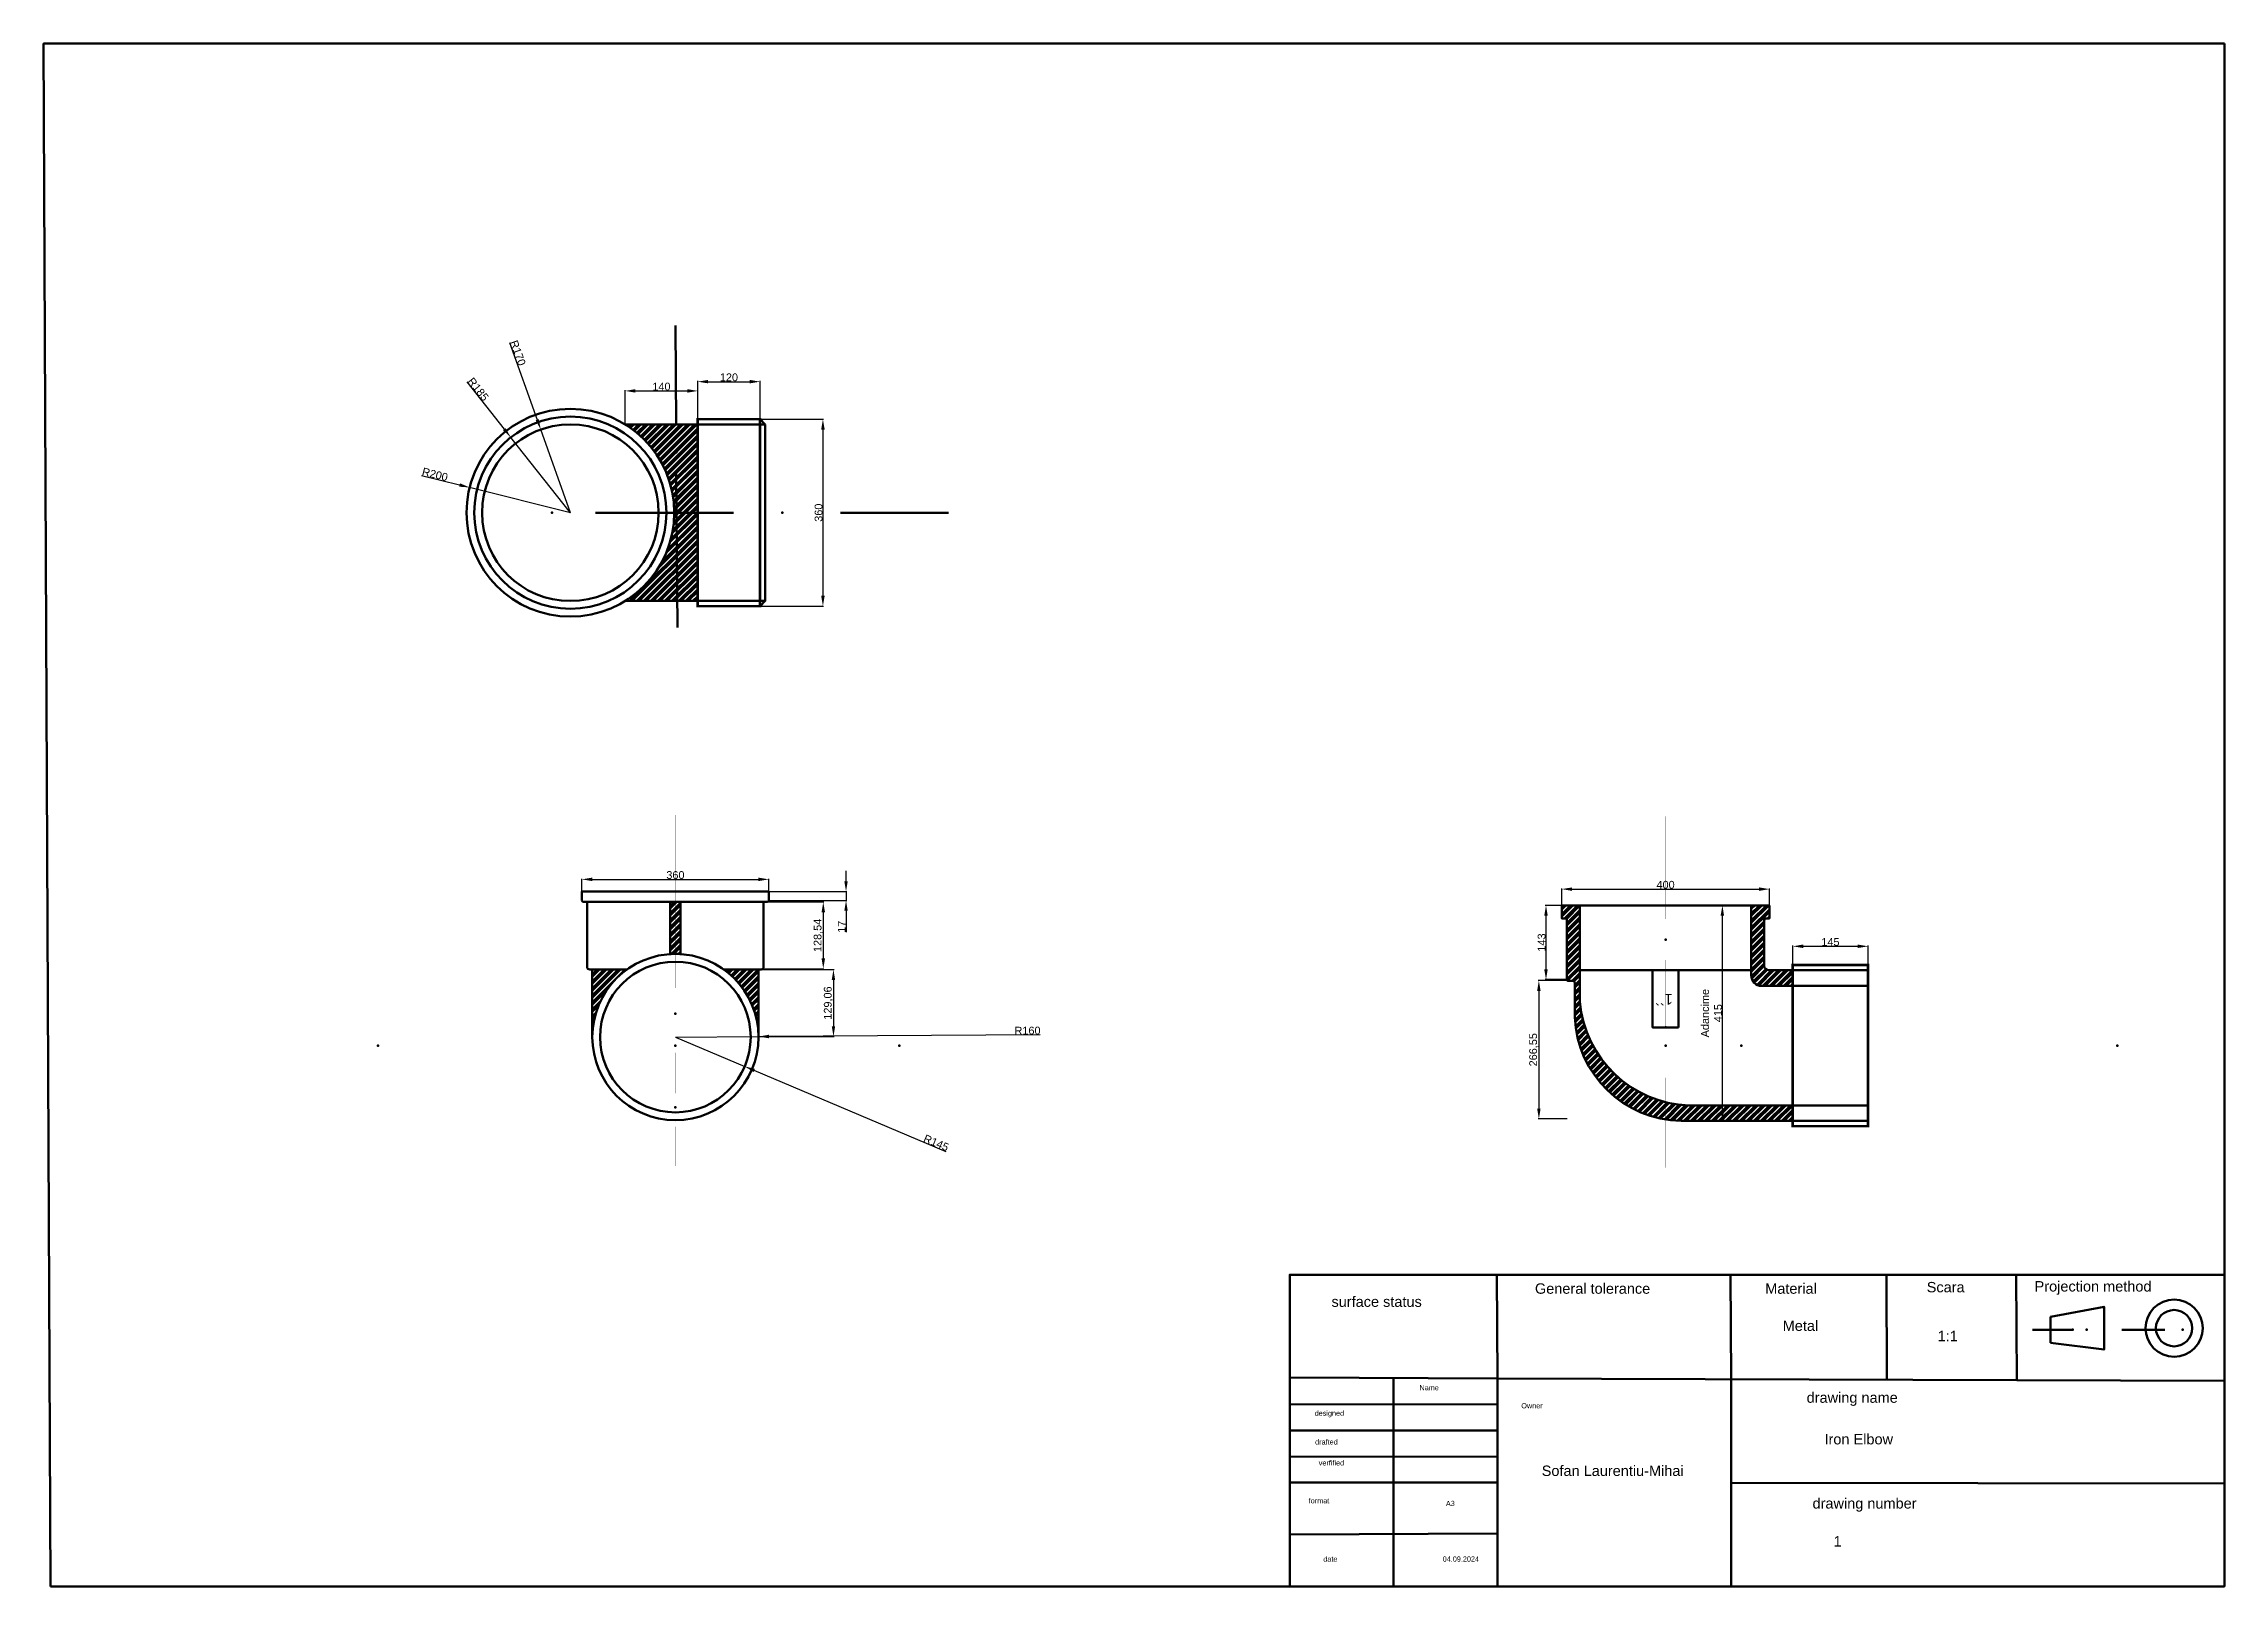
# Model space of a CAD drawing. Header units: millimetres. Extents: x -13 to 9587, y -2429 to 2970.
# Drawn here: x -13 to 4187, y 0 to 2970 of the extents above; entities that cross this region are included whole.
import ezdxf

# ---------------------------------------------------------------- set-up
doc = ezdxf.new("R2010")
doc.units = ezdxf.units.MM
doc.styles.get("Standard").update_dxf_attribs({"font": 'arial.ttf'})
doc.dimstyles.new('ISO-25', dxfattribs={"dimtxt": 15, "dimasz": 20, "dimexe": 1.25, "dimexo": 0.625, "dimtad": 1, "dimtxsty": 'Standard', "dimcen": 2.5, "dimadec": 0, "dimazin": 0, "dimtfac": 1, "dimtmove": 0, "dimatfit": 3, "dimfxl": 1, "dimarcsym": 0})

# ---------------------------------------------------------------- blocks, each defined once
blk = doc.blocks.new('*D1')
at = {"color": 0, "lineweight": -2, "transparency": 16777216}
for p, q in [((2910.3, 1311.6), (2910.3, 1343.5)), ((2930.3, 1342.3), (3290.3, 1342.3)), ((3310.3, 1311.6), (3310.3, 1343.5))]:
    blk.add_line(p, q, dxfattribs=at)
at = {"color": 0, "lineweight": 60, "transparency": 16777216}
for points in [[(2930.3, 1345.6), (2930.3, 1338.9), (2910.3, 1342.3)], [(3290.3, 1345.6), (3290.3, 1338.9), (3310.3, 1342.3)]]:
    blk.add_solid(points, dxfattribs=at)
at = {"layer": 'Defpoints', "color": 0, "lineweight": 60, "transparency": 16777216}
for p in [(2910.3, 1311), (3310.3, 1342.3), (3310.3, 1311)]:
    blk.add_point(p, dxfattribs=at)
at = {"color": 0, "lineweight": 60, "transparency": 16777216, "insert": (3110.3, 1350.6), "char_height": 15, "attachment_point": 5}
blk.add_mtext('400', dxfattribs=at)
blk = doc.blocks.new('*D2')
at = {"color": 0, "lineweight": -2, "transparency": 16777216}
for p, q in [((2909.7, 1311), (2878.7, 1311)), ((2880, 1291), (2880, 1188)), ((2919.7, 1168), (2878.7, 1168))]:
    blk.add_line(p, q, dxfattribs=at)
at = {"color": 0, "lineweight": 60, "transparency": 16777216}
for points in [[(2876.6, 1291), (2883.3, 1291), (2880, 1311)], [(2876.6, 1188), (2883.3, 1188), (2880, 1168)]]:
    blk.add_solid(points, dxfattribs=at)
at = {"layer": 'Defpoints', "color": 0, "lineweight": 60, "transparency": 16777216}
for p in [(2910.3, 1311), (2880, 1168), (2920.3, 1168)]:
    blk.add_point(p, dxfattribs=at)
at = {"color": 0, "lineweight": 60, "transparency": 16777216, "insert": (2871.7, 1239.5), "char_height": 15, "attachment_point": 5, "rotation": 90}
blk.add_mtext('143', dxfattribs=at)
blk = doc.blocks.new('*D3')
at = {"color": 0, "lineweight": -2, "transparency": 16777216}
for p, q in [((2920.5, 1166.3), (2865, 1166.3)), ((2866.3, 1146.3), (2866.3, 919.8)), ((2920.5, 899.8), (2865, 899.8))]:
    blk.add_line(p, q, dxfattribs=at)
at = {"color": 0, "lineweight": 60, "transparency": 16777216}
for points in [[(2862.9, 1146.3), (2869.6, 1146.3), (2866.3, 1166.3)], [(2862.9, 919.8), (2869.6, 919.8), (2866.3, 899.8)]]:
    blk.add_solid(points, dxfattribs=at)
at = {"layer": 'Defpoints', "color": 0, "lineweight": 60, "transparency": 16777216}
for p in [(2921.1, 1166.3), (2866.3, 899.8), (2921.1, 899.8)]:
    blk.add_point(p, dxfattribs=at)
at = {"color": 0, "lineweight": 60, "transparency": 16777216, "insert": (2856.6, 1033.1), "char_height": 15, "attachment_point": 5, "rotation": 90}
blk.add_mtext('266,55', dxfattribs=at)
blk = doc.blocks.new('*D4')
at = {"color": 0, "lineweight": -2, "transparency": 16777216}
for p, q in [((3355.3, 1196.6), (3355.3, 1233.5)), ((3375.3, 1232.2), (3480.3, 1232.2)), ((3500.3, 1196.6), (3500.3, 1233.5))]:
    blk.add_line(p, q, dxfattribs=at)
at = {"color": 0, "lineweight": 60, "transparency": 16777216}
for points in [[(3375.3, 1235.6), (3375.3, 1228.9), (3355.3, 1232.2)], [(3480.3, 1235.6), (3480.3, 1228.9), (3500.3, 1232.2)]]:
    blk.add_solid(points, dxfattribs=at)
at = {"layer": 'Defpoints', "color": 0, "lineweight": 60, "transparency": 16777216}
for p in [(3500.3, 1232.2), (3355.3, 1196), (3500.3, 1196)]:
    blk.add_point(p, dxfattribs=at)
at = {"color": 0, "lineweight": 60, "transparency": 16777216, "insert": (3427.8, 1240.5), "char_height": 15, "attachment_point": 5}
blk.add_mtext('145', dxfattribs=at)
blk = doc.blocks.new('*D5')
at = {"color": 0, "lineweight": -2, "transparency": 16777216}
for p, q in [((884.1, 2394.6), (937.2, 2245.9)), ((1001, 2067), (943.9, 2227.1))]:
    blk.add_line(p, q, dxfattribs=at)
at = {"color": 0, "lineweight": 60, "transparency": 16777216}
blk.add_solid([(940.3, 2247), (934, 2244.8), (943.9, 2227.1)], dxfattribs=at)
at = {"layer": 'Defpoints', "color": 0, "lineweight": 60, "transparency": 16777216}
for p in [(943.9, 2227.1), (1001, 2067)]:
    blk.add_point(p, dxfattribs=at)
at = {"color": 0, "lineweight": 60, "transparency": 16777216, "insert": (900.1, 2374.5), "char_height": 15, "attachment_point": 5, "rotation": 289.638}
blk.add_mtext('R170', dxfattribs=at)
blk = doc.blocks.new('*D6')
at = {"color": 0, "lineweight": -2, "transparency": 16777216}
for p, q in [((801.9, 2318.6), (873.8, 2227.7)), ((1001, 2067), (886.2, 2212))]:
    blk.add_line(p, q, dxfattribs=at)
at = {"color": 0, "lineweight": 60, "transparency": 16777216}
blk.add_solid([(876.4, 2229.8), (871.2, 2225.7), (886.2, 2212)], dxfattribs=at)
at = {"layer": 'Defpoints', "color": 0, "lineweight": 60, "transparency": 16777216}
for p in [(886.2, 2212), (1001, 2067)]:
    blk.add_point(p, dxfattribs=at)
at = {"color": 0, "lineweight": 60, "transparency": 16777216, "insert": (823.6, 2304.6), "char_height": 15, "attachment_point": 5, "rotation": 308.3607}
blk.add_mtext('R185', dxfattribs=at)
blk = doc.blocks.new('*D7')
at = {"color": 0, "lineweight": -2, "transparency": 16777216}
for p, q in [((714.6, 2138.6), (787.6, 2120.3)), ((1001, 2067), (807, 2115.5))]:
    blk.add_line(p, q, dxfattribs=at)
at = {"color": 0, "lineweight": 60, "transparency": 16777216}
blk.add_solid([(788.4, 2123.6), (786.8, 2117.1), (807, 2115.5)], dxfattribs=at)
at = {"layer": 'Defpoints', "color": 0, "lineweight": 60, "transparency": 16777216}
for p in [(807, 2115.5), (1001, 2067)]:
    blk.add_point(p, dxfattribs=at)
at = {"color": 0, "lineweight": 60, "transparency": 16777216, "insert": (740.3, 2140.7), "char_height": 15, "attachment_point": 5, "rotation": 345.968}
blk.add_mtext('R200', dxfattribs=at)
blk = doc.blocks.new('*D8')
at = {"color": 0, "lineweight": -2, "transparency": 16777216}
for p, q in [((1106.4, 2237.6), (1106.4, 2302.7)), ((1126.4, 2301.4), (1226.4, 2301.4)), ((1246.4, 2237.6), (1246.4, 2302.7))]:
    blk.add_line(p, q, dxfattribs=at)
at = {"color": 0, "lineweight": 60, "transparency": 16777216}
for points in [[(1126.4, 2304.8), (1126.4, 2298.1), (1106.4, 2301.4)], [(1226.4, 2304.8), (1226.4, 2298.1), (1246.4, 2301.4)]]:
    blk.add_solid(points, dxfattribs=at)
at = {"layer": 'Defpoints', "color": 0, "lineweight": 60, "transparency": 16777216}
for p in [(1246.4, 2301.4), (1106.4, 2237), (1246.4, 2237)]:
    blk.add_point(p, dxfattribs=at)
at = {"color": 0, "lineweight": 60, "transparency": 16777216, "insert": (1176.4, 2309.7), "char_height": 15, "attachment_point": 5}
blk.add_mtext('140', dxfattribs=at)
blk = doc.blocks.new('*D9')
at = {"color": 0, "lineweight": -2, "transparency": 16777216}
for p, q in [((1246.4, 2247.6), (1246.4, 2320.5)), ((1266.4, 2319.2), (1346.4, 2319.2)), ((1366.4, 2247.6), (1366.4, 2320.5))]:
    blk.add_line(p, q, dxfattribs=at)
at = {"color": 0, "lineweight": 60, "transparency": 16777216}
for points in [[(1266.4, 2322.6), (1266.4, 2315.9), (1246.4, 2319.2)], [(1346.4, 2322.6), (1346.4, 2315.9), (1366.4, 2319.2)]]:
    blk.add_solid(points, dxfattribs=at)
at = {"layer": 'Defpoints', "color": 0, "lineweight": 60, "transparency": 16777216}
for p in [(1366.4, 2319.2), (1246.4, 2247), (1366.4, 2247)]:
    blk.add_point(p, dxfattribs=at)
at = {"color": 0, "lineweight": 60, "transparency": 16777216, "insert": (1306.4, 2327.5), "char_height": 15, "attachment_point": 5}
blk.add_mtext('120', dxfattribs=at)
blk = doc.blocks.new('*D10')
at = {"color": 0, "lineweight": -2, "transparency": 16777216}
for p, q in [((1367, 2247), (1488.7, 2247)), ((1487.4, 2227), (1487.4, 1907)), ((1367, 1887), (1488.7, 1887))]:
    blk.add_line(p, q, dxfattribs=at)
at = {"color": 0, "lineweight": 60, "transparency": 16777216}
for points in [[(1484.1, 2227), (1490.8, 2227), (1487.4, 2247)], [(1484.1, 1907), (1490.8, 1907), (1487.4, 1887)]]:
    blk.add_solid(points, dxfattribs=at)
at = {"layer": 'Defpoints', "color": 0, "lineweight": 60, "transparency": 16777216}
for p in [(1366.4, 2247), (1366.4, 1887), (1487.4, 1887)]:
    blk.add_point(p, dxfattribs=at)
at = {"color": 0, "lineweight": 60, "transparency": 16777216, "insert": (1479.1, 2067), "char_height": 15, "attachment_point": 5, "rotation": 90}
blk.add_mtext('360', dxfattribs=at)
blk = doc.blocks.new('*D11')
at = {"color": 0, "lineweight": -2, "transparency": 16777216}
for p, q in [((1203.3, 1057.5), (1336.8, 1001)), ((1724.9, 836.6), (1355.2, 993.2))]:
    blk.add_line(p, q, dxfattribs=at)
at = {"color": 0, "lineweight": 60, "transparency": 16777216}
blk.add_solid([(1356.5, 996.2), (1353.9, 990.1), (1336.8, 1001)], dxfattribs=at)
at = {"layer": 'Defpoints', "color": 0, "lineweight": 60, "transparency": 16777216}
for p in [(1203.3, 1057.5), (1336.8, 1001)]:
    blk.add_point(p, dxfattribs=at)
at = {"color": 0, "lineweight": 60, "transparency": 16777216, "insert": (1705.6, 853.8), "char_height": 15, "attachment_point": 5, "rotation": 337.0498}
blk.add_mtext('R145', dxfattribs=at)
blk = doc.blocks.new('*D12')
at = {"color": 0, "lineweight": -2, "transparency": 16777216}
for p, q in [((1203.3, 1057.5), (1363.3, 1058.4)), ((1905.9, 1061.6), (1383.3, 1058.6))]:
    blk.add_line(p, q, dxfattribs=at)
at = {"color": 0, "lineweight": 60, "transparency": 16777216}
blk.add_solid([(1383.3, 1061.9), (1383.3, 1055.2), (1363.3, 1058.4)], dxfattribs=at)
at = {"layer": 'Defpoints', "color": 0, "lineweight": 60, "transparency": 16777216}
for p in [(1203.3, 1057.5), (1363.3, 1058.4)]:
    blk.add_point(p, dxfattribs=at)
at = {"color": 0, "lineweight": 60, "transparency": 16777216, "insert": (1881.5, 1069.8), "char_height": 15, "attachment_point": 5, "rotation": 0.3373}
blk.add_mtext('R160', dxfattribs=at)
blk = doc.blocks.new('*D13')
at = {"color": 0, "lineweight": -2, "transparency": 16777216}
for p, q in [((1023.3, 1338.1), (1023.3, 1362.3)), ((1043.3, 1361.1), (1363.3, 1361.1)), ((1383.3, 1338.1), (1383.3, 1362.3))]:
    blk.add_line(p, q, dxfattribs=at)
at = {"color": 0, "lineweight": 60, "transparency": 16777216}
for points in [[(1043.3, 1364.4), (1043.3, 1357.7), (1023.3, 1361.1)], [(1363.3, 1364.4), (1363.3, 1357.7), (1383.3, 1361.1)]]:
    blk.add_solid(points, dxfattribs=at)
at = {"layer": 'Defpoints', "color": 0, "lineweight": 60, "transparency": 16777216}
for p in [(1383.3, 1361.1), (1023.3, 1337.5), (1383.3, 1337.5)]:
    blk.add_point(p, dxfattribs=at)
at = {"color": 0, "lineweight": 60, "transparency": 16777216, "insert": (1203.3, 1369.3), "char_height": 15, "attachment_point": 5}
blk.add_mtext('360', dxfattribs=at)
blk = doc.blocks.new('*D14')
at = {"color": 0, "lineweight": -2, "transparency": 16777216}
for p, q in [((1373.9, 1317.5), (1489.4, 1317.5)), ((1488.1, 1297.5), (1488.1, 1209)), ((1372.4, 1189), (1489.4, 1189))]:
    blk.add_line(p, q, dxfattribs=at)
at = {"color": 0, "lineweight": 60, "transparency": 16777216}
for points in [[(1484.8, 1297.5), (1491.5, 1297.5), (1488.1, 1317.5)], [(1484.8, 1209), (1491.5, 1209), (1488.1, 1189)]]:
    blk.add_solid(points, dxfattribs=at)
at = {"layer": 'Defpoints', "color": 0, "lineweight": 60, "transparency": 16777216}
for p in [(1373.3, 1317.5), (1371.8, 1189), (1488.1, 1189)]:
    blk.add_point(p, dxfattribs=at)
at = {"color": 0, "lineweight": 60, "transparency": 16777216, "insert": (1478.5, 1253.2), "char_height": 15, "attachment_point": 5, "rotation": 90}
blk.add_mtext('128,54', dxfattribs=at)
blk = doc.blocks.new('*D15')
at = {"color": 0, "lineweight": -2, "transparency": 16777216}
for p, q in [((1531.9, 1357.5), (1531.9, 1377.5)), ((1383.9, 1337.5), (1533.2, 1337.5)), ((1383.9, 1320.5), (1533.2, 1320.5)), ((1531.9, 1337.5), (1531.9, 1320.5)), ((1531.9, 1300.5), (1531.9, 1259.2))]:
    blk.add_line(p, q, dxfattribs=at)
at = {"color": 0, "lineweight": 60, "transparency": 16777216}
for points in [[(1528.6, 1357.5), (1535.2, 1357.5), (1531.9, 1337.5)], [(1528.6, 1300.5), (1535.2, 1300.5), (1531.9, 1320.5)]]:
    blk.add_solid(points, dxfattribs=at)
at = {"layer": 'Defpoints', "color": 0, "lineweight": 60, "transparency": 16777216}
for p in [(1383.3, 1337.5), (1383.3, 1320.5), (1531.9, 1320.5)]:
    blk.add_point(p, dxfattribs=at)
at = {"color": 0, "lineweight": 60, "transparency": 16777216, "insert": (1523.7, 1269.8), "char_height": 15, "attachment_point": 5, "rotation": 90}
blk.add_mtext('17', dxfattribs=at)
blk = doc.blocks.new('*D16')
at = {"color": 0, "lineweight": -2, "transparency": 16777216}
for p, q in [((1363.9, 1187.5), (1509, 1187.5)), ((1507.7, 1167.5), (1507.7, 1078.4)), ((1363.9, 1058.4), (1509, 1058.4))]:
    blk.add_line(p, q, dxfattribs=at)
at = {"color": 0, "lineweight": 60, "transparency": 16777216}
for points in [[(1504.4, 1167.5), (1511, 1167.5), (1507.7, 1187.5)], [(1504.4, 1078.4), (1511, 1078.4), (1507.7, 1058.4)]]:
    blk.add_solid(points, dxfattribs=at)
at = {"layer": 'Defpoints', "color": 0, "lineweight": 60, "transparency": 16777216}
for p in [(1363.3, 1187.5), (1363.3, 1058.4), (1507.7, 1058.4)]:
    blk.add_point(p, dxfattribs=at)
at = {"color": 0, "lineweight": 60, "transparency": 16777216, "insert": (1498.1, 1123), "char_height": 15, "attachment_point": 5, "rotation": 90}
blk.add_mtext('129,06', dxfattribs=at)
blk = doc.blocks.new('*D17')
at = {"color": 0, "lineweight": -2, "transparency": 16777216}
for p, q in [((3140.9, 1311), (3220.9, 1311)), ((3219.7, 916), (3219.7, 1291)), ((3140.9, 896), (3220.9, 896))]:
    blk.add_line(p, q, dxfattribs=at)
at = {"color": 0, "lineweight": 60, "transparency": 16777216}
for points in [[(3216.3, 1291), (3223, 1291), (3219.7, 1311)], [(3216.3, 916), (3223, 916), (3219.7, 896)]]:
    blk.add_solid(points, dxfattribs=at)
at = {"layer": 'Defpoints', "color": 0, "lineweight": 60, "transparency": 16777216}
for p in [(3140.3, 1311), (3219.7, 1311), (3140.3, 896)]:
    blk.add_point(p, dxfattribs=at)
at = {"color": 0, "lineweight": 60, "transparency": 16777216, "insert": (3198.9, 1103.5), "char_height": 15, "attachment_point": 5, "rotation": 90}
blk.add_mtext('Adancime \\P415', dxfattribs=at)

msp = doc.modelspace()

# ---------------------------------------------------------------- hatches: boundary and pattern name
at = {"lineweight": 60}
h = msp.add_hatch(dxfattribs=at)
h.set_pattern_fill('ANSI32', color=256)
h.paths.add_polyline_path([(1363.278, 1187.507), (1296.552, 1187.507, -0.24165257), (1363.278, 1057.507)])
h.paths.add_polyline_path([(1110.005, 1187.507), (1043.278, 1187.507), (1043.278, 1057.507, -0.24165257)])
h.paths.add_polyline_path([(1246.382, 2236.975), (1106.382, 2236.975, -0.25960318), (1201.025, 2066.975), (1246.382, 2066.975)])
h.paths.add_polyline_path([(1246.382, 2066.975), (1205.223, 2066.975), (1206.723, 1896.975), (1246.382, 1896.975)])
h.paths.add_polyline_path([(1205.223, 2066.975), (1201.025, 2066.975, -0.25960318), (1106.382, 1896.975), (1206.723, 1896.975)])
h.paths.add_polyline_path([(2970.468, 1040.967), (2945.116, 1040.967, 0.28174861), (3110.318, 898.663), (3110.318, 932.249, -0.21200797)])
h.paths.add_polyline_path([(2945.318, 1125.967), (2945.318, 1310.967), (2910.318, 1310.967), (2910.318, 1285.967), (2916.318, 1285.967, -0.41421356), (2920.318, 1281.967), (2920.318, 1167.967, 0.41421356), (2922.318, 1165.967), (2931.948, 1165.967, -0.33680339), (2935.318, 1161.967), (2935.318, 1095.967, 0.06718175), (2945.116, 1040.967), (2970.468, 1040.967, -0.10259833)])
h.paths.add_polyline_path([(3355.318, 1185.967), (3309.318, 1185.967, -0.41421356), (3300.318, 1194.967), (3300.318, 1281.967, -0.41421356), (3304.318, 1285.967), (3310.318, 1285.967), (3310.318, 1310.967), (3275.318, 1310.967), (3275.318, 1185.967), (3275.318, 1175.967, 0.41421356), (3295.318, 1155.967), (3355.318, 1155.967)])
h.paths.add_polyline_path([(3355.318, 925.967), (3155.318, 925.967, -0.05218353), (3110.318, 932.249), (3110.318, 898.663, 0.03610622), (3140.318, 895.967), (3355.318, 895.967)])
h = msp.add_hatch(dxfattribs=at)
h.set_pattern_fill('ANSI32', color=256)
h.set_pattern_definition([(45, (-3510.974, 107.28), (-6.735192, 6.735192), []), (45, (-3506.484, 107.28), (-6.735192, 6.735192), [])])
h.paths.add_polyline_path([(1213.278, 1317.507), (1193.278, 1317.507), (1193.278, 1217.507), (1203.278, 1217.507), (1213.278, 1217.507)])

# ---------------------------------------------------------------- linework, layer by layer
for p, q in [((3310.318, 1310.967), (3265.318, 1310.967)), ((3275.318, 1310.967), (3275.318, 1175.967)), ((3500.318, 1155.967), (3295.318, 1155.967))]:
    msp.add_line(p, q, dxfattribs=at)
for points in [[(0, 0), (-13.474, 2969.969), (4186.526, 2969.969)], [(4186.526, 2969.969), (4186.526, 0), (0, 0)], [(1203.278, 2427.388), (1204.554, 2236.975)], [(1106.382, 2236.975), (1246.382, 2236.975)], [(1246.382, 2236.975), (1366.382, 2236.975)], [(1366.382, 2246.975), (1376.382, 2236.975)], [(1366.382, 1886.975), (1376.382, 1896.975), (1376.382, 2236.975)], [(1366.382, 2236.975), (1376.382, 2236.975)], [(1204.554, 2142.71), (1207.175, 1845.848)], [(1049.177, 2066.975), (1315.095, 2066.975)], [(1521.156, 2066.975), (1729.181, 2066.975)], [(1106.382, 1896.975), (1246.382, 1896.975)], [(1246.382, 1896.975), (1366.382, 1896.975)], [(1366.382, 1896.975), (1376.382, 1896.975)], [(1203.278, 1217.507), (1193.278, 1217.507), (1213.278, 1217.507), (1213.278, 1317.507), (1193.278, 1317.507), (1193.278, 1217.507)], [(2910.318, 1310.967), (2955.318, 1310.967)], [(1043.278, 1057.507), (1043.278, 1187.507)], [(1043.278, 1187.507), (1110.005, 1187.507)], [(1363.278, 1187.507), (1296.552, 1187.507)], [(1363.278, 1057.507), (1363.278, 1187.507)], [(2945.318, 1185.967), (3085.318, 1185.967)], [(3085.318, 1185.967), (3085.318, 1075.967), (3135.318, 1075.967)], [(3275.318, 1185.967), (3135.318, 1185.967), (3135.318, 1075.967)], [(3355.318, 1185.967), (3500.318, 1185.967)], [(3500.318, 1185.967), (3500.318, 1155.967)], [(3355.318, 895.967), (3355.318, 885.967)], [(3355.318, 895.967), (3500.318, 895.967)], [(4186.526, 0), (2386.526, 0), (2386.526, 600), (4186.526, 599.594)], [(2786.526, 400), (2785.575, 599.91)], [(2785.575, 599.91), (3235.575, 599.91), (3236.324, 398.683)], [(3235.575, 599.91), (3535.575, 599.91), (3536.278, 397.805)], [(3535.575, 599.91), (3785.575, 599.91), (3786.768, 397.072)], [(3851.919, 468.895), (3954.97, 455.687), (3954.97, 538.455), (3851.919, 519.084)], [(3851.919, 519.084), (3851.919, 468.895)], [(3816.688, 493.989), (3894.196, 493.989)], [(4072.114, 493.989), (3989.32, 493.989)], [(2786.526, 400), (2386.526, 402.291)], [(2386.526, 0), (2786.526, 0), (2786.526, 400), (4186.526, 395.902)], [(2586.526, 401.145), (2586.526, 0)], [(3236.324, 398.683), (3236.54, 0)], [(2386.526, 300), (2386.526, 350), (2786.526, 350.543)], [(2386.526, 250), (2386.526, 300), (2786.526, 300.263)], [(2386.526, 250), (2386.526, 300)], [(2386.526, 200), (2386.526, 250), (2786.526, 249.203)], [(2386.526, 100), (2386.526, 200), (2786.526, 200)], [(3236.432, 199.342), (4186.526, 198.211)], [(2386.526, 0), (2386.526, 100), (2786.526, 101.928)]]:
    msp.add_lwpolyline(points, dxfattribs=at)
for points, const_width in [([(1246.382, 1896.975), (1246.382, 1886.975), (1366.382, 1886.975), (1366.382, 2246.975), (1246.382, 2246.975), (1246.382, 2236.975)], 5), ([(1246.382, 2236.975), (1246.382, 1896.975)], 5), ([(465.332, 2066.975), (903.585, 2066.975)], 0.5), ([(1203.278, 1484.985), (1203.278, 1152.178)], 0.5), ([(3110.318, 1482.423), (3110.318, 1285.038)], 0.5), ([(3110.318, 1205.823), (3110.318, 1075.967)], 0.5), ([(820.893, 1040.967), (1119.192, 1040.967)], 0.5), ([(1203.278, 1027.727), (1203.278, 949.157)], 0.5), ([(1325.017, 1040.967), (1548.974, 1040.967)], 0.5), ([(1767.362, 1040.967), (1985.585, 1040.967)], 0.5), ([(3047.486, 1040.967), (2901.003, 1040.967)], 0.5), ([(3194.059, 1040.967), (3131.177, 1040.967)], 0.5), ([(3750.411, 1040.967), (3315.159, 1040.967)], 0.5), ([(3110.318, 979.196), (3110.318, 806.362)], 0.5), ([(1203.278, 885.16), (1203.278, 809.124)], 0.5)]:
    msp.add_lwpolyline(points, dxfattribs=dict(at, const_width=const_width))
for points in [[(1373.278, 1317.507), (1380.278, 1317.507, 0.41421356), (1383.278, 1320.507), (1383.278, 1337.507), (1033.278, 1337.507), (1023.278, 1337.507), (1023.278, 1320.507, 0.41421356), (1026.278, 1317.507), (1033.278, 1317.507)], [(1043.278, 1187.507), (1038.278, 1187.507, -0.41421356), (1033.278, 1192.507), (1033.278, 1317.507), (1373.278, 1317.507)], [(1363.278, 1187.507), (1368.278, 1187.507, 0.41421356), (1373.278, 1192.507), (1373.278, 1317.507)], [(2910.318, 1310.967), (2910.318, 1285.967), (2916.318, 1285.967, -0.41421356), (2920.318, 1281.967), (2920.318, 1167.967, 0.41421356), (2922.318, 1165.967), (2931.948, 1165.967, -0.33680339), (2935.318, 1161.967), (2935.318, 1095.967, 0.39686508), (3140.318, 895.967), (3355.318, 895.967)], [(3500.318, 925.967), (3155.318, 925.967, -0.38016526), (2945.318, 1125.967), (2945.318, 1310.967)], [(3355.318, 1185.967), (3309.318, 1185.967, -0.41421356), (3300.318, 1194.967), (3300.318, 1281.967, -0.41421356), (3304.318, 1285.967), (3310.318, 1285.967), (3310.318, 1310.967)]]:
    msp.add_lwpolyline(points, format="xyb", dxfattribs=at)
msp.add_lwpolyline([(2945.318, 1185.967), (3275.318, 1185.967), (3275.318, 1310.967), (2945.318, 1310.967)], close=True, dxfattribs=at)
at = {"lineweight": 60, "const_width": 5}
msp.add_lwpolyline([(3355.318, 885.967), (3500.318, 885.967), (3500.318, 1195.967), (3355.318, 1195.967)], close=True, dxfattribs=at)
at = {"lineweight": 60}
for centre, radius in [((1001.025, 2066.975), 200), ((1001.025, 2066.975), 185), ((1001.025, 2066.975), 170), ((1203.278, 1057.507), 160), ((1203.278, 1057.507), 145), ((4089.729, 497.071), 55), ((4089.729, 497.071), 35)]:
    msp.add_circle(centre, radius, dxfattribs=at)
msp.add_arc((3295.318, 1175.967), 20, 180, 270, dxfattribs=at)
for p in [(1204.916, 2182.975), (965.45, 2066.975), (1409.294, 2066.975), (3110.318, 1245.015), (1203.278, 1102.754), (3110.318, 1075.967), (630.664, 1040.967), (1203.278, 1040.967), (1634.754, 1040.967), (3110.318, 1040.967), (3256.016, 1040.967), (3980.047, 1040.967), (1203.278, 921.911), (3894.196, 493.989), (3921.501, 493.989), (4106.464, 493.989)]:
    msp.add_point(p, dxfattribs=at)

# ---------------------------------------------------------------- texts
msp.add_text('    1``', height=20.3803, rotation=180, dxfattribs=at).set_placement((3155.883, 1140.367))
for s, height, p in [('Projection method', 20, (3821, 567.606)), ('surface status', 20, (2466.861, 538.079)), ('General tolerance', 20, (2858.686, 563.313)), ('Material', 20, (3302.212, 563.313)), ('Scara', 20, (3613.261, 566.042)), ('Metal', 20, (3335.897, 491.752)), ('1:1', 20, (3634.315, 472.031)), ('Name', 10, (2636.312, 377.499)), ('designed', 10, (2434.447, 328.364)), ('Owner', 10, (2832.389, 342.744)), ('drawing name', 20, (3382.031, 353.443)), ('Iron Elbow', 20, (3416.381, 273.316)), ('drafted', 10, (2435.325, 273.087)), ('verfified', 10, (2442.346, 232.726)), ('Sofan Laurentiu-Mihai', 20, (2871.783, 212.566)), ('format', 10, (2423.038, 159.901)), ('drawing number', 20, (3393.32, 149.826)), ('A3', 10, (2687.217, 154.636)), ('1', 20, (3433.836, 76.743)), ('date', 10, (2451.123, 47.592)), ('04.09.2024', 10, (2681.073, 47.592))]:
    msp.add_text(s, height=height, dxfattribs=at).set_placement(p)

# ---------------------------------------------------------------- dimensions: what is measured, and where the dimension line sits
for center, mpoint, picture, middle in [((1001.025, 2066.975), (943.892, 2227.087), '*D5', (892.291, 2371.695)), ((1001.025, 2066.975), (886.212, 2212.037), '*D6', (817.058, 2299.412)), ((1001.025, 2066.975), (806.993, 2115.468), '*D7', (738.245, 2132.649)), ((1203.278, 1057.507), (1363.276, 1058.449), '*D12', (1881.529, 1061.499)), ((1203.278, 1057.507), (1336.801, 1000.967), '*D11', (1702.361, 846.171))]:
    dim = msp.add_radius_dim(center=center, mpoint=mpoint, dimstyle='ISO-25', dxfattribs=at)
    dim.commit()
    dim.dimension.update_dxf_attribs({"geometry": picture, "text_midpoint": middle, "dimtype": 164})
for base, p1, p2, picture, middle in [((1246.382, 2301.421), (1106.382, 2236.975), (1246.382, 2236.975), '*D8', (1176.382, 2309.705)), ((1366.382, 2319.23), (1246.382, 2246.975), (1366.382, 2246.975), '*D9', (1306.382, 2327.514)), ((1383.278, 1361.051), (1023.278, 1337.507), (1383.278, 1337.507), '*D13', (1203.278, 1369.339)), ((3310.318, 1342.269), (2910.318, 1310.967), (3310.318, 1310.967), '*D1', (3110.318, 1350.552)), ((3500.318, 1232.236), (3355.318, 1195.967), (3500.318, 1195.967), '*D4', (3427.818, 1240.519))]:
    dim = msp.add_linear_dim(base=base, p1=p1, p2=p2, dimstyle='ISO-25', dxfattribs=at)
    dim.commit()
    dim.dimension.update_dxf_attribs({"geometry": picture, "text_midpoint": middle})
for base, p1, p2, picture, middle in [((1487.435, 1886.975), (1366.382, 2246.975), (1366.382, 1886.975), '*D10', (1479.146, 2066.975)), ((1531.902, 1320.507), (1383.278, 1337.507), (1383.278, 1320.507), '*D15', (1523.746, 1269.844)), ((1488.117, 1188.971), (1373.278, 1317.507), (1371.814, 1188.971), '*D14', (1478.478, 1253.239)), ((2879.981, 1167.967), (2910.318, 1310.967), (2920.318, 1167.967), '*D2', (2871.692, 1239.467)), ((1507.714, 1058.449), (1363.278, 1187.507), (1363.276, 1058.449), '*D16', (1498.075, 1122.978)), ((2866.261, 899.792), (2921.15, 1166.343), (2921.15, 899.792), '*D3', (2856.622, 1033.068))]:
    dim = msp.add_linear_dim(base=base, p1=p1, p2=p2, angle=90, dimstyle='ISO-25', dxfattribs=at)
    dim.commit()
    dim.dimension.update_dxf_attribs({"geometry": picture, "text_midpoint": middle})
dim = msp.add_linear_dim(base=(3219.66, 1310.967), p1=(3140.318, 895.967), p2=(3140.318, 1310.967), angle=90, text='Adancime \\P<>', dimstyle='ISO-25', dxfattribs=at)
dim.commit()
dim.dimension.update_dxf_attribs({"geometry": '*D17', "text_midpoint": (3198.876, 1103.467)})

doc.saveas('drawing.dxf')
